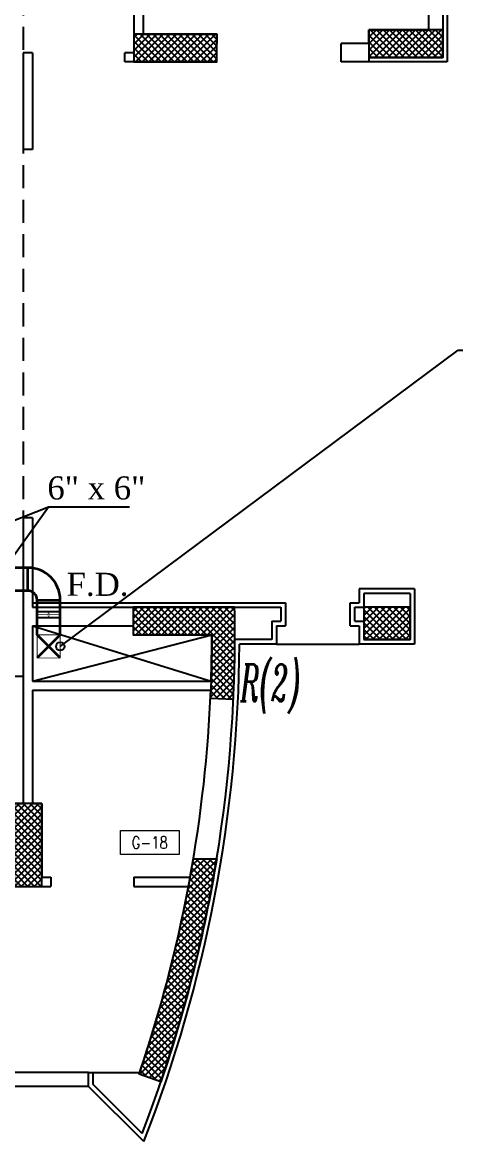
# Model space of a CAD drawing. Extents: x -432 to -365, y -145 to 173.
# Drawn here: x -382.69 to -377.99, y -137.85 to -125.7 of the extents above; entities that cross this region are included whole.
import ezdxf
from ezdxf.enums import TextEntityAlignment as Align

# ---------------------------------------------------------------- set-up
doc = ezdxf.new("R2010")
doc.units = 0
doc.header["$MEASUREMENT"] = 0
doc.linetypes.add('HIDDEN', pattern=[0.375, 0.25, -0.125])
for name, color, linetype, lineweight in [('04-AC_F.A.DUCT', 4, 'Continuous', 35), ('A-SYMB-RMNU', 4, 'Continuous', 9), ('AC-TEXT', 15, 'Continuous', 30)]:
    doc.layers.add(name, color=color, linetype=linetype, lineweight=lineweight)
for name, color, linetype in [('CH.W.PIPING TEXT', 4, 'Continuous'), ('COLHATCH', 5, 'Continuous'), ('column', 6, 'Continuous'), ('elev', 2, 'Continuous'), ('ELEV3', 1, 'Continuous'), ('FASEL', 253, 'Continuous'), ('fire damper', 20, 'Continuous'), ('M-DAMPER', 21, 'Continuous'), ('M-EQBMNT', 21, 'Continuous'), ('METAL-EDGE', 253, 'Continuous'), ('WALL', 4, 'Continuous'), ('WIN', 5, 'Continuous')]:
    doc.layers.add(name, color=color, linetype=linetype)
doc.styles.add('AC', font='romans.shx', dxfattribs={"height": 0.2})
doc.styles.add('ARABY', font='sosa.shx')
doc.styles.add('ITALICC', font='italicc.shx', dxfattribs={"width": 0.5, "height": 0.5})
doc.styles.add('ROMANS-TITLE', font='ROMANS.shx', dxfattribs={"width": 0.8})
doc.dimstyles.new('IHAB', dxfattribs={"dimscale": 0, "dimtxt": 0.15, "dimasz": 0.09, "dimexe": 0.18, "dimexo": 0.0625, "dimgap": 0, "dimtad": 0, "dimtih": 1, "dimtoh": 1, "dimzin": 0, "dimdsep": 46, "dimtxsty": 'ARABY', "dimcen": 0.03, "dimse1": 1, "dimse2": 1, "dimclrd": 36, "dimclrt": 42, "dimadec": 0, "dimazin": 0, "dimtfac": 1, "dimtmove": 1, "dimatfit": 3, "dimldrblk": 'ORIGIN', "dimfxl": 1, "dimtolj": 1, "dimtzin": 0, "dimarcsym": 0})

# ---------------------------------------------------------------- blocks, each defined once
blk = doc.blocks.new('_Origin')
at = {"color": 0, "linetype": 'ByBlock', "lineweight": -2}
blk.add_line((0, 0), (-1, 0), dxfattribs=at)
blk.add_circle((0, 0), 0.5, dxfattribs=at)
blk = doc.blocks.new('*U707')
at = {"layer": 'M-EQBMNT'}
h = blk.add_hatch(color=195, dxfattribs=at)
edge = h.paths.add_edge_path()
edge.add_ellipse((-200.0000000543223, 1.45519e-11), major_axis=(-6.9e-15, -37.49999999650754), ratio=0.5042023707431542, start_angle=0, end_angle=90)
edge.add_ellipse((-200.0000000543223, 1.45519e-11), major_axis=(3.6e-15, 19.6874236297881), ratio=0.9603891934594835, start_angle=90, end_angle=270, ccw=False)
edge.add_ellipse((-200.0000000543223, 1.45519e-11), major_axis=(-6.9e-15, -37.49999999650754), ratio=0.5042023707431542, start_angle=270, end_angle=359.9999999999999)
edge = h.paths.add_edge_path()
edge.add_ellipse((-200.0000000543223, 1.45519e-11), major_axis=(3.6e-15, 19.6874236297881), ratio=0.9603891934594835, start_angle=270, end_angle=450, ccw=False)
edge.add_ellipse((-200.0000000543223, 1.45519e-11), major_axis=(-6.9e-15, -37.49999999650754), ratio=0.5042023707431542, start_angle=90, end_angle=180)
edge.add_ellipse((-200.0000000543223, 1.45519e-11), major_axis=(-6.9e-15, -37.49999999650754), ratio=0.5042023707431542, start_angle=180, end_angle=270)
at = {"layer": 'M-EQBMNT', "color": 195, "const_width": 10}
blk.add_lwpolyline([(-5.40458132e-08, 0), (-400.0000000545988, 0)], dxfattribs=at)
at = {"layer": 'M-EQBMNT'}
blk.add_lwpolyline([(-7.20610842e-08, 49.99999999650025), (-400.0000000545988, 49.99999999650025), (-400.0000000545988, -49.99999999650025), (-7.20610842e-08, -49.99999999650025)], close=True, dxfattribs=at)
blk = doc.blocks.new('A-ROOM')
at = {"layer": 'A-SYMB-RMNU'}
blk.add_lwpolyline([(-425, 175), (425, 175), (425, -175), (-425, -175)], close=True, dxfattribs=at)
at = {"layer": 'A-SYMB-RMNU', "style": 'ROMANS-TITLE', "width": 0.8}
blk.add_attdef('ROOM-NO', text='', height=175, dxfattribs=at).set_placement((0, 0), align=Align.MIDDLE)

msp = doc.modelspace()

# ---------------------------------------------------------------- hatches: boundary and pattern name
at = {"layer": 'COLHATCH', "linetype": 'Continuous'}
h = msp.add_hatch(dxfattribs=at)
h.set_pattern_fill('_USER', color=252, scale=0.05, angle=45, style=0, double=1, pattern_type=0)
h.set_pattern_definition([(45, (-202.9243946406027, -132.7769083291704), (-0.03535533905932738, 0.03535533905932738), []), (135, (-202.9243946406027, -132.7769083291704), (-0.03535533905932738, -0.03535533905932738), [])])
h.paths.add_polyline_path([(-382.4843946406016, -115.1969083291716), (-382.7843946406016, -115.1969083291716), (-382.7843946406016, -116.0969083291716), (-382.4843946406016, -116.0969083291715)])
h.paths.add_polyline_path([(-380.4843946406017, -115.1969083291724), (-381.2843946406016, -115.1969083291724), (-381.2843946406016, -115.4969083291723), (-380.4843946406017, -115.4969083291723)])
h.paths.add_polyline_path([(-378.5343946406019, -117.1969083291715), (-378.8343946406018, -117.1969083291715), (-378.8343946406018, -117.7969083291714), (-378.5343946406019, -117.7969083291714)])
h.paths.add_polyline_path([(-378.1343946406027, -120.7769083291717), (-378.9343946406026, -120.7769083291717), (-378.9343946406026, -121.0769083291716), (-378.1343946406027, -121.0769083291716)])
h.paths.add_polyline_path([(-380.6843946406017, -120.7769083291722), (-381.4843946406017, -120.7769083291722), (-381.4843946406017, -121.0769083291721), (-380.6843946406017, -121.0769083291721)])
h.paths.add_polyline_path([(-380.5843946406016, -125.8269083291704), (-381.4843946406015, -125.8269083291704), (-381.4843946406015, -126.1269083291704), (-380.5843946406016, -126.1269083291704)])
h.paths.add_polyline_path([(-378.1343946406018, -125.7769083291704), (-378.9343946406017, -125.7769083291704), (-378.9343946406017, -126.0769083291704), (-378.1343946406018, -126.0769083291704)])
h.paths.add_polyline_path([(-378.4889404756204, -132.0469083291707), (-378.9889404756204, -132.0469083291707), (-378.9889404756204, -132.3969083291707), (-378.4889404756204, -132.3969083291707)])
h.paths.add_polyline_path([(-380.3919308059216, -132.0469083291706), (-381.4919308059215, -132.0469083291706), (-381.4919308059215, -132.3469083291706), (-380.6389404756205, -132.3469083291706, -0.01158691600550345), (-380.6548321923033, -133.0325775403561), (-380.4050693451238, -133.0434848372591, 0.0165604060356585)])
h.paths.add_polyline_path([(-380.5864120713378, -134.77690832917), (-380.8397932402501, -134.77690832917, -0.04080817905103618), (-381.4283229417356, -137.115828156471), (-381.1918355065388, -137.19690832917, 0.04150963328022741)])
h.paths.add_polyline_path([(-382.4843946406185, -134.1769083291706), (-382.7843946406185, -134.1769083291706), (-382.7843946406185, -135.0769083291706), (-382.4843946406185, -135.0769083291706)])
h.paths.add_polyline_path([(-386.6143946406018, -134.1769083291706), (-387.0143946406014, -134.1769083291706), (-387.0143946406014, -135.0769083291705), (-386.6143946406018, -135.0769083291705)])
h.paths.add_polyline_path([(-390.4143946406213, -134.1769083291703), (-390.864394640593, -134.1769083291703), (-390.864394640593, -135.0769083291703), (-390.4143946406213, -135.0769083291705)])
h.paths.add_polyline_path([(-390.6643946405936, -135.9969083291714), (-390.9643946406108, -135.9969083291715), (-390.9643946406106, -136.8969083291716), (-390.6643946405936, -136.8969083291716)])
h.paths.add_polyline_path([(-398.5143946406016, -134.6269083291836, 1), (-399.1143946406016, -134.6269083291836, 1)])
h.paths.add_polyline_path([(-398.5143946406016, -136.44690823992, 1), (-399.1143946406016, -136.44690823992, 1)])
h.paths.add_polyline_path([(-406.5143946406344, -134.6269081506671, 1), (-407.1143946406344, -134.6269081506671, 1)])
h.paths.add_polyline_path([(-406.5143946406344, -136.4469080614034, 1), (-407.1143946406344, -136.4469080614034, 1)])
h.paths.add_polyline_path([(-414.7643946405983, -134.1769083291704), (-415.2143946405699, -134.1769083291704), (-415.2139156305588, -135.0769060346118), (-414.763915630587, -135.0769060346121)])
h.paths.add_polyline_path([(-414.6643946405913, -135.9969083291715), (-414.9643946406085, -135.9969083291714), (-414.9643946406085, -136.8969083291716), (-414.6643946405915, -136.8969083291716)])
h.paths.add_polyline_path([(-418.6143946406, -134.1769083291704), (-419.0143946405996, -134.1769083291704), (-419.0143946405996, -135.0769083291704), (-418.6143946406, -135.0769083291704)])
h.paths.add_polyline_path([(-422.8443946405835, -134.1769083291706), (-423.1443946405836, -134.1769083291706), (-423.1443946405835, -135.0769083291706), (-422.8443946405836, -135.0769083291706)])
h.paths.add_polyline_path([(-424.788996040952, -134.77690832917), (-425.0423772098642, -134.77690832917, 0.04150963328022741), (-424.4369537746633, -137.19690832917), (-424.2004663394664, -137.115828156471, -0.04080817905103618)])
h.paths.add_polyline_path([(-424.1368584752806, -132.0469083291706), (-425.2368584752805, -132.0469083291706, 0.0165604060356585), (-425.2237199360783, -133.0434848372591), (-424.9739570888989, -133.0325775403561, -0.01158691600550349), (-424.9898488055816, -132.3469083291706), (-424.1368584752806, -132.3469083291706)])
h.paths.add_polyline_path([(-426.6398488055815, -132.0469083291707), (-427.1398488055815, -132.0469083291707), (-427.1398488055815, -132.3969083291707), (-426.6398488055815, -132.3969083291707)])
h.paths.add_polyline_path([(-426.6943946406004, -125.7769083291704), (-427.4943946406003, -125.7769083291704), (-427.4943946406003, -126.0769083291704), (-426.6943946406004, -126.0769083291704)])
h.paths.add_polyline_path([(-424.1443946406034, -125.8269083291072), (-425.0443946406032, -125.8269083291072), (-425.0443946406032, -126.1269083291071), (-424.1443946406034, -126.1269083291071)])
h.paths.add_polyline_path([(-426.6943946406038, -120.7769083291084), (-427.4943946406037, -120.7769083291084), (-427.4943946406037, -121.0769083291084), (-426.6943946406038, -121.0769083291084)])
h.paths.add_polyline_path([(-424.1443946406043, -120.7769083291084), (-424.9443946406045, -120.7769083291084), (-424.9443946406045, -121.0769083291084), (-424.1443946406043, -121.0769083291084)])
h.paths.add_polyline_path([(-426.7943946406044, -117.1969083291715), (-427.0943946406043, -117.1969083291715), (-427.0943946406043, -117.7969083291714), (-426.7943946406044, -117.7969083291714)])
h.paths.add_polyline_path([(-424.3443946406045, -115.1969083291715), (-425.1443946406043, -115.1969083291715), (-425.1443946406043, -115.4969083291714), (-424.3443946406045, -115.4969083291714)])
h.paths.add_polyline_path([(-422.8443946406027, -115.1969083291717), (-423.1443946406029, -115.1969083291717), (-423.1443946406029, -116.0969083291717), (-422.8443946406027, -116.0969083291717)])
h.paths.add_polyline_path([(-418.5643946406134, -115.1969083291696), (-418.9643946406135, -115.1969083291696), (-418.9643946406135, -116.0969083291696), (-418.5643946406134, -116.0969083291696)])
h.paths.add_polyline_path([(-414.7643946406137, -115.1969083291717), (-415.2143946406135, -115.1969083291717), (-415.2143946406135, -116.0969083291717), (-414.7643946406137, -116.0969083291717)])
h.paths.add_polyline_path([(-405.4143946405758, -112.9969083291716), (-405.7143946405933, -112.9969083291718), (-405.7143946405933, -113.5969083291717), (-405.4143946405758, -113.5969083291717)])
h.paths.add_polyline_path([(-398.6643946405933, -112.9969083291716), (-398.9643946406106, -112.9969083291718), (-398.9643946406108, -113.5969083291717), (-398.6643946405933, -113.5969083291717)])
h.paths.add_polyline_path([(-398.6643946405927, -116.3469083291714), (-398.9643946406101, -116.3469083291715), (-398.9643946406101, -116.9469083291715), (-398.6643946405927, -116.9469083291714)])
h.paths.add_polyline_path([(-400.0143946406111, -115.1969083291716), (-405.7143946405933, -115.1969083291716), (-405.7143946405933, -116.9469083291716), (-405.4143946405931, -116.9469083291717), (-405.4143946405931, -115.4969083291716), (-400.3143946406111, -115.4969083291716), (-400.3143946406111, -116.9469083291717), (-400.0143946406109, -116.9469083291716)])
h.paths.add_polyline_path([(-390.4143946405931, -115.1969083291717), (-390.864394640593, -115.1969083291717), (-390.864394640593, -116.0969083291717), (-390.4143946405931, -116.0969083291717)])

# ---------------------------------------------------------------- linework, layer by layer
at = {"layer": '04-AC_F.A.DUCT', "linetype": 'Continuous'}
for p, q in [((-382.6343946405984, -131.6175383737966), (-392.3769786240703, -131.6175383737966)), ((-382.6343946405984, -131.8675383737966), (-382.6343946405984, -131.6175383737966)), ((-382.6343946405984, -131.8675383737966), (-391.2281921052207, -131.8675383737966)), ((-382.5343946405984, -132.3469082727556), (-382.5343946405984, -131.9675383737966)), ((-382.5343946405984, -131.9675383737966), (-382.2843946405984, -131.9675383737966)), ((-382.2843946405984, -132.3469082727556), (-382.2843946405984, -131.9675383737966)), ((-382.2843946405984, -132.3469082727556), (-382.5343946405984, -132.5969082727556)), ((-382.2843946405984, -132.5969082727556), (-382.5343946405984, -132.3469082727556))]:
    msp.add_line(p, q, dxfattribs=at)
at = {"layer": '04-AC_F.A.DUCT', "linetype": 'Continuous', "const_width": 0.01}
msp.add_lwpolyline([(-382.2843946405984, -132.2469082727556), (-382.5343946405984, -132.2469082727556)], dxfattribs=at)
msp.add_lwpolyline([(-382.5343946405984, -132.5969082727556), (-382.2843946405984, -132.5969082727556), (-382.2843946405984, -132.3469082727556), (-382.5343946405984, -132.3469082727556)], close=True, dxfattribs=at)
at = {"layer": '04-AC_F.A.DUCT', "linetype": 'Continuous'}
for radius in [0.35, 0.1]:
    msp.add_arc((-382.6343946405984, -131.9675383737966), radius, 0, 90, dxfattribs=at)
at = {"layer": 'column', "color": 252}
for points in [[(-381.4843946406015, -125.8269083291704), (-381.4843946406015, -126.1269083291704), (-380.5843946406016, -126.1269083291704), (-380.5843946406016, -125.8269083291704)], [(-378.9343946406017, -125.7769083291704), (-378.9343946406017, -126.0769083291704), (-378.1343946406018, -126.0769083291704), (-378.1343946406018, -125.7769083291704)], [(-378.9889404756204, -132.3969083291707), (-378.4889404756204, -132.3969083291707), (-378.4889404756204, -132.0469083291707), (-378.9889404756204, -132.0469083291707)], [(-382.4843946406185, -134.1769083291706), (-382.7843946406185, -134.1769083291706), (-382.7843946406185, -135.0769083291706), (-382.4843946406185, -135.0769083291706)]]:
    msp.add_lwpolyline(points, close=True, dxfattribs=at)
at = {"layer": 'column', "color": 252, "linetype": 'Continuous'}
for points in [[(-380.3919308059216, -132.0469083291706), (-381.4919308059215, -132.0469083291706), (-381.4919308059215, -132.3469083291706), (-380.6389404756205, -132.3469083291706, -0.01158691600550345), (-380.6548321923033, -133.0325775403561), (-380.4050693451238, -133.0434848372591, 0.0165604060356585)], [(-380.8397932402501, -134.77690832917), (-380.5864120713378, -134.77690832917, -0.04150963328022737), (-381.1918355065388, -137.19690832917), (-381.4283229417356, -137.115828156471, 0.04080817905103618)]]:
    msp.add_lwpolyline(points, format="xyb", close=True, dxfattribs=at)
at = {"layer": 'elev', "color": 252}
msp.add_line((-379.9389404756203, -132.4469083291705), (-379.0389404756203, -132.4469083291705), dxfattribs=at)
at = {"layer": 'ELEV3', "color": 252, "linetype": 'Continuous'}
for p, q in [((-382.5843946406016, -132.2469083291717), (-380.647388832875, -132.8469083291717)), ((-382.5843946406016, -132.8469083291717), (-380.6389404756203, -132.3469083291705))]:
    msp.add_line(p, q, dxfattribs=at)
at = {"layer": 'FASEL', "linetype": 'HIDDEN'}
msp.add_lwpolyline([(-382.6843946406024, -117.4969083291716), (-382.6843946406016, -132.7969083291703), (-383.0243946405901, -132.7969083291706), (-383.0243946405899, -132.2669083291716), (-386.6443946405934, -132.2669083291717), (-386.6443946405934, -132.7969083291704), (-386.9843946406122, -132.7969083291706), (-386.9843946405829, -132.2669083291716), (-390.6443946405934, -132.2669083291716), (-390.6443946405934, -132.7969083291705), (-390.9843946406109, -132.7969083291705), (-390.9843946406107, -132.2669083291716), (-394.6443946405935, -132.2669083291716), (-394.6443946405934, -132.7969083291705), (-394.9843946406109, -132.7969083291705), (-394.9843946406108, -132.2669083291716), (-398.6443946405936, -132.2669083291716), (-398.6443946405934, -132.7969083291705), (-398.9843946406109, -132.7969083291703), (-398.9843946406109, -132.2669083291716), (-401.6443946405935, -132.2669083291715)], dxfattribs=at)
at = {"layer": 'METAL-EDGE', "color": 252, "linetype": 'Continuous'}
for p, q in [((-378.1343946406016, -125.3769083291718), (-378.1343946406017, -126.0769083291705)), ((-378.134394640604, -126.0769083291704), (-378.934394640604, -126.0769083291704)), ((-378.934394640604, -126.0769083291704), (-378.9343946406039, -126.1269083291702)), ((-378.4889404756203, -131.8969083291717), (-378.9889404756203, -131.8969083291717)), ((-378.9889404756203, -131.8969083291717), (-378.9889404756203, -132.0469083291705)), ((-378.4889404756203, -131.8969083291717), (-378.4889404756203, -132.3969083291705)), ((-382.5843946406022, -131.9969083291705), (-382.5843946406022, -132.0469083291705)), ((-382.5843946406022, -132.0469083291705), (-379.8889404756204, -132.0469083291705)), ((-379.8889404756204, -132.0469083291705), (-379.8889404756204, -132.1969083291717)), ((-379.0889404756203, -132.0469083291705), (-378.9889404756203, -132.0469083291705)), ((-379.0889404756203, -132.1969083291717), (-379.0889404756203, -132.0469083291705)), ((-379.9889404756203, -132.1969083291717), (-379.9889404756203, -132.3969083291705)), ((-379.9889404756203, -132.1969083291717), (-379.8889404756204, -132.1969083291717)), ((-379.0889404756203, -132.1969083291717), (-378.9889404756203, -132.1969083291717)), ((-378.9889404756203, -132.1969083291717), (-378.9889404756203, -132.3969083291705)), ((-379.9889404756203, -132.3969083291705), (-380.3890235323278, -132.3969083291705)), ((-378.4889404756203, -132.3969083291705), (-378.9889404756203, -132.3969083291705)), ((-381.9262238106227, -137.226197651053), (-381.9262238106227, -137.0969083291716)), ((-381.3950878065057, -137.75733365517), (-381.9262238106227, -137.226197651053))]:
    msp.add_line(p, q, dxfattribs=at)
msp.add_arc((-395.4389404756203, -132.3469083291717), 15.05, 338.9307101654014, 359.8096482228851, dxfattribs=at)
at = {"layer": 'WALL', "color": 252, "linetype": 'Continuous'}
for p, q in [((-381.4843946406016, -124.5269083291706), (-381.4843946406016, -126.0269083291705)), ((-381.3843946406016, -124.7269083291707), (-381.3843946406016, -125.8269083291701)), ((-378.2843946406015, -125.7769083291705), (-378.2843946406015, -125.3269083291718)), ((-378.0843946406015, -125.3269083291718), (-378.0843946406017, -126.1269083291705)), ((-381.3843946406016, -125.8269083291701), (-380.5843946406017, -125.8269083291704)), ((-380.5843946406017, -125.8269083291704), (-380.5843946406017, -125.9269083291705)), ((-378.934394640604, -125.9269083291705), (-378.934394640604, -125.7769083291705)), ((-378.934394640604, -125.7769083291705), (-378.2843946406015, -125.7769083291705)), ((-380.5843946406124, -126.1269083291705), (-380.5843946406124, -125.9269083291705)), ((-380.5843946406124, -125.9269083291705), (-380.5843946406017, -125.9269083291705)), ((-379.2343946406124, -126.1269083291704), (-379.2343946406124, -125.9269083291705)), ((-378.934394640604, -125.9269083291705), (-379.2343946406124, -125.9269083291705)), ((-382.6843946406016, -126.0269083291705), (-382.6843946406015, -127.0769083291765)), ((-382.5843946406014, -126.0269083291705), (-382.6843946406016, -126.0269083291705)), ((-382.5843946406014, -126.0269083291705), (-382.5843946406015, -127.0769083291766)), ((-381.4843946406016, -126.0269083291705), (-381.5843946406013, -126.0269083291704)), ((-381.5843946406013, -126.1269083291705), (-381.5843946406013, -126.0269083291704)), ((-380.5843946406124, -126.1269083291704), (-381.5843946406013, -126.1269083291704)), ((-378.0843946406017, -126.1269083291705), (-379.2343946406124, -126.1269083291701)), ((-378.0843946406017, -126.1269083291705), (-378.4389404756203, -126.1269083291705)), ((-382.5843946406021, -127.0769083291766), (-382.6843946406016, -127.0769083291766)), ((-382.5843946406021, -131.0769083291766), (-382.6843946406014, -131.0769083291766)), ((-382.6843946406014, -131.0769083291766), (-382.6843946406011, -134.1769083291704)), ((-382.5843946406021, -131.0769083291766), (-382.5843946406022, -131.9969083291705)), ((-379.0389404756203, -131.8469083291717), (-379.0389404756203, -131.9969083291705)), ((-378.4389404756203, -131.8469083291717), (-379.0389404756203, -131.8469083291717)), ((-378.4389404756203, -131.8469083291717), (-378.4389404756203, -132.4469083291705)), ((-382.5843946406022, -131.9969083291705), (-379.8389404756203, -131.9969083291705)), ((-379.8389404756203, -131.9969083291705), (-379.8389404756203, -132.2469083291717)), ((-379.1389404756204, -132.2469083291717), (-379.1389404756204, -131.9969083291705)), ((-379.1389404756204, -131.9969083291705), (-379.0389404756203, -131.9969083291705)), ((-382.5843946406016, -132.2469083291717), (-381.4919308059216, -132.2469083291717)), ((-382.5843946406016, -132.2469083291717), (-382.5843946406016, -132.8469083291717)), ((-381.4919308059216, -132.2469083291717), (-381.4919308059216, -132.3469083291706)), ((-379.9389404756203, -132.2469083291717), (-379.8389404756203, -132.2469083291717)), ((-379.9389404756203, -132.2469083291717), (-379.9389404756203, -132.4469083291705)), ((-379.1389404756204, -132.2469083291717), (-379.0389404756203, -132.2469083291717)), ((-379.0389404756203, -132.2469083291717), (-379.0389404756203, -132.4469083291705)), ((-381.4919308059216, -132.3469083291706), (-380.6389404756204, -132.3469083291707)), ((-379.9389404756203, -132.4469083291705), (-380.3392716050788, -132.4469083291705)), ((-378.4389404756203, -132.4469083291705), (-379.0389404756203, -132.4469083291705)), ((-382.5843946406016, -132.8469083291717), (-380.647388832875, -132.8469083291717)), ((-382.5843946406016, -132.9469083291717), (-380.6511076391293, -132.9469083291717)), ((-382.5843946406016, -132.9469083291717), (-382.5843946406015, -134.1769083291707)), ((-382.7843946406186, -134.1769083291707), (-382.6843946406011, -134.1769083291704)), ((-382.5843946406015, -134.1769083291707), (-382.4843946406186, -134.1769083291707)), ((-382.4843946406186, -134.1769083291707), (-382.4843946406186, -134.9769083291704)), ((-382.4843946406186, -134.9769083291704), (-382.3843946406014, -134.9769083291704)), ((-382.3843946406014, -134.9769083291704), (-382.3843946406014, -135.0769083291705)), ((-381.4843946406015, -134.9769083291704), (-381.4843946406015, -135.0769083291705)), ((-381.4843946406015, -134.9769083291704), (-380.8744940391777, -134.9769083291704)), ((-382.7843946406185, -135.0769083291707), (-382.3843946406014, -135.0769083291705)), ((-381.4843946406015, -135.0769083291705), (-380.8929066519278, -135.0769083291705)), ((-381.9762238106227, -137.2469083291716), (-381.9762238106227, -137.0969083291716)), ((-381.9762238106227, -137.0969083291716), (-381.421897278141, -137.0969083291716)), ((-381.3762238106227, -137.8469083291716), (-381.9762238106227, -137.2469083291716))]:
    msp.add_line(p, q, dxfattribs=at)
for radius, start, end in [(14.8, 358.063963373396, 3.256887993818641e-12), (15.1, 338.6392792898974, 359.6205549779401), (14.8, 349.7640227626143, 357.6765613889476), (14.8, 341.2798586725935, 349.3703806541403)]:
    msp.add_arc((-395.4389404756203, -132.3469083291717), radius, start, end, dxfattribs=at)
at = {"layer": 'WIN', "color": 252}
for p, q in [((-381.9762238106227, -137.0969083291716), (-384.5143946406, -137.0969083291716)), ((-381.9762238106227, -137.2469083291716), (-384.5143946406, -137.2469083291716))]:
    msp.add_line(p, q, dxfattribs=at)

# ---------------------------------------------------------------- block references
at = {"layer": 'A-SYMB-RMNU', "xscale": 0.0007500000000391083, "yscale": 0.0007500000000106866, "zscale": 0.00075}
msp.add_blockref('A-ROOM', (-381.3122474766091, -134.6006288606686), dxfattribs=at).add_auto_attribs({'ROOM-NO': 'G-18'})
at = {"layer": 'M-DAMPER', "xscale": 0.0006250000000136424, "yscale": 0.0006250000000420641, "zscale": 0.0006249999703296526}
msp.add_blockref('*U707', (-382.2843946405532, -132.1264528456184), dxfattribs=at)

# ---------------------------------------------------------------- texts
at = {"layer": 'AC-TEXT', "color": 34, "linetype": 'Continuous', "insert": (-382.4238465977368, -130.8794543494643), "char_height": 0.25, "width": 3.951459411744508, "attachment_point": 7, "style": 'AC'}
msp.add_mtext('\\A1;{\\fTimes New Roman|b0|i0|c0|p18;\\C85;6" x 6"}', dxfattribs=at)
at = {"layer": 'CH.W.PIPING TEXT', "color": 6, "style": 'ITALICC', "width": 0.5}
msp.add_text('R(2)', height=0.4018188784132772, rotation=359.9999999999999, dxfattribs=at).set_placement((-380.3282760923902, -133.0674489267937))
at = {"layer": 'fire damper', "insert": (-382.2151820610919, -131.9275887881791), "char_height": 0.25, "width": 3.951459411744508, "attachment_point": 7, "style": 'AC'}
msp.add_mtext('\\A1;{\\fTimes New Roman|b0|i0|c0|p18;F.D.}', dxfattribs=at)

# ---------------------------------------------------------------- leaders
at = {"layer": 'AC-TEXT', "color": 34, "linetype": 'Continuous'}
for points in [[(-382.2843946405984, -132.4719082727556), (-377.9670603270133, -129.2551935955161), (-375.3064758803148, -129.2551935955161)], [(-383.3018138684188, -132.2005284995294), (-382.410549496157, -130.9557598435871), (-381.5317111668271, -130.9557598435871)], [(-383.2449111224985, -131.2845482480638), (-382.410549496157, -130.9557598435871), (-381.5317111668271, -130.9557598435871)]]:
    msp.add_leader(points, dimstyle='IHAB', override={"dimscale": 1, "dimclrd": 34, "dimfxl": 0}, dxfattribs=at)

doc.saveas('drawing.dxf')
